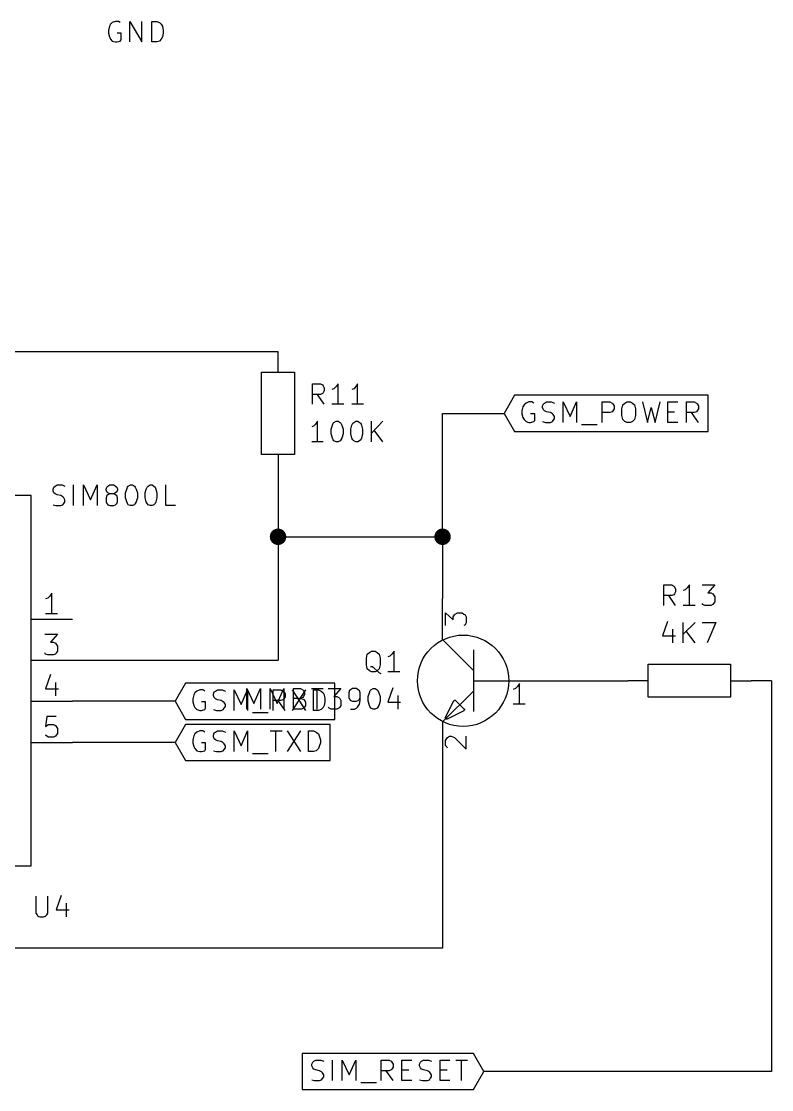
# Model space of a CAD drawing. Extents: x 10 to 410, y -287 to -10.
# Drawn here: x 271.2 to 317.5, y -158.6 to -92.6 of the extents above; entities that cross this region are included whole.
import ezdxf

# ---------------------------------------------------------------- set-up
doc = ezdxf.new("R2010")
doc.units = 0
doc.header["$MEASUREMENT"] = 0
for name, color, linetype in [('CYAN2', 4, 'CONTINUOUS'), ('GREEN2', 3, 'CONTINUOUS'), ('RED2', 1, 'CONTINUOUS')]:
    doc.layers.add(name, color=color, linetype=linetype)

msp = doc.modelspace()

# ---------------------------------------------------------------- linework, layer by layer
at = {"layer": 'CYAN2', "linetype": 'CONTINUOUS'}
for p, q in [((276.606, -92.9386), (276.555, -93.1926)), ((276.682, -92.8116), (276.606, -92.9386)), ((276.784, -92.71), (276.682, -92.8116)), ((276.987, -92.6338), (276.784, -92.71)), ((277.165, -92.6338), (276.987, -92.6338)), ((277.266, -92.71), (277.165, -92.6338)), ((277.876, -93.9038), (277.876, -92.6338)), ((277.876, -92.6338), (278.613, -93.9038)), ((278.613, -93.9038), (278.613, -92.6338)), ((279.222, -93.9038), (279.222, -92.6338)), ((279.222, -92.6338), (279.527, -92.6338)), ((279.527, -92.6338), (279.705, -92.71)), ((279.705, -92.71), (279.806, -92.8116)), ((279.806, -92.8116), (279.883, -92.9386)), ((279.883, -92.9386), (279.933, -93.1926)), ((276.555, -93.1926), (276.555, -93.3704)), ((276.555, -93.3704), (276.606, -93.599)), ((276.606, -93.599), (276.682, -93.726)), ((277.343, -93.3704), (277.089, -93.3704)), ((277.343, -93.7768), (277.343, -93.3704)), ((279.883, -93.599), (279.806, -93.726)), ((279.933, -93.3704), (279.883, -93.599)), ((279.933, -93.1926), (279.933, -93.3704)), ((276.682, -93.726), (276.784, -93.853)), ((276.784, -93.853), (276.987, -93.9038)), ((276.987, -93.9038), (277.089, -93.9038)), ((277.089, -93.9038), (277.266, -93.853)), ((277.266, -93.853), (277.343, -93.7768)), ((279.527, -93.9038), (279.222, -93.9038)), ((279.705, -93.853), (279.527, -93.9038)), ((279.806, -93.726), (279.705, -93.853)), ((289.154, -116.281), (289.154, -115.011)), ((289.154, -115.011), (289.636, -115.011)), ((289.636, -115.011), (289.763, -115.087)), ((289.763, -115.087), (289.814, -115.138)), ((289.814, -115.138), (289.865, -115.265)), ((289.865, -115.265), (289.865, -115.443)), ((290.474, -115.316), (290.347, -115.367)), ((290.601, -115.189), (290.474, -115.316)), ((290.728, -115.011), (290.601, -115.189)), ((290.728, -116.281), (290.728, -115.011)), ((291.694, -115.316), (291.567, -115.367)), ((291.821, -115.189), (291.694, -115.316)), ((291.922, -115.011), (291.821, -115.189)), ((291.922, -116.281), (291.922, -115.011)), ((289.636, -115.672), (289.154, -115.672)), ((289.865, -116.281), (289.458, -115.672)), ((289.763, -115.621), (289.636, -115.672)), ((289.814, -115.57), (289.763, -115.621)), ((289.865, -115.443), (289.814, -115.57)), ((291.084, -116.281), (290.347, -116.281)), ((292.303, -116.281), (291.567, -116.281)), ((289.458, -117.323), (289.331, -117.5)), ((289.458, -118.593), (289.458, -117.323)), ((290.424, -117.45), (290.474, -117.399)), ((290.474, -117.399), (290.601, -117.323)), ((290.601, -117.323), (290.728, -117.323)), ((290.728, -117.323), (290.855, -117.399)), ((290.855, -117.399), (290.906, -117.45)), ((291.643, -117.45), (291.694, -117.399)), ((291.694, -117.399), (291.821, -117.323)), ((291.821, -117.323), (291.948, -117.323)), ((291.948, -117.323), (292.049, -117.399)), ((292.049, -117.399), (292.125, -117.45)), ((292.786, -118.593), (292.786, -117.323)), ((293.497, -117.323), (292.786, -118.059)), ((289.204, -117.627), (289.103, -117.678)), ((289.331, -117.5), (289.204, -117.627)), ((290.297, -117.805), (290.373, -117.577)), ((290.297, -118.11), (290.297, -117.805)), ((290.373, -117.577), (290.424, -117.45)), ((290.906, -117.45), (290.957, -117.577)), ((290.957, -117.577), (291.033, -117.805)), ((291.033, -117.805), (291.033, -118.11)), ((291.516, -117.805), (291.567, -117.577)), ((291.516, -118.11), (291.516, -117.805)), ((291.567, -117.577), (291.643, -117.45)), ((292.125, -117.45), (292.176, -117.577)), ((292.176, -117.577), (292.227, -117.805)), ((292.227, -117.805), (292.227, -118.11)), ((293.497, -118.593), (292.964, -117.881)), ((289.814, -118.593), (289.103, -118.593)), ((290.373, -118.364), (290.297, -118.11)), ((290.424, -118.466), (290.373, -118.364)), ((290.474, -118.542), (290.424, -118.466)), ((290.601, -118.593), (290.474, -118.542)), ((290.728, -118.593), (290.601, -118.593)), ((290.855, -118.542), (290.728, -118.593)), ((290.906, -118.466), (290.855, -118.542)), ((290.957, -118.364), (290.906, -118.466)), ((291.033, -118.11), (290.957, -118.364)), ((291.567, -118.364), (291.516, -118.11)), ((291.643, -118.466), (291.567, -118.364)), ((291.694, -118.542), (291.643, -118.466)), ((291.821, -118.593), (291.694, -118.542)), ((291.948, -118.593), (291.821, -118.593)), ((292.049, -118.542), (291.948, -118.593)), ((292.125, -118.466), (292.049, -118.542)), ((292.176, -118.364), (292.125, -118.466)), ((292.227, -118.11), (292.176, -118.364)), ((273.177, -121.387), (273.253, -121.336)), ((273.253, -121.336), (273.38, -121.26)), ((273.38, -121.26), (273.685, -121.26)), ((273.685, -121.26), (273.863, -121.336)), ((274.396, -122.53), (274.396, -121.26)), ((275.006, -122.53), (275.006, -121.26)), ((275.006, -121.26), (275.438, -122.174)), ((275.438, -122.174), (275.844, -121.26)), ((275.844, -121.26), (275.844, -122.53)), ((276.454, -121.387), (276.504, -121.336)), ((276.504, -121.336), (276.631, -121.26)), ((276.631, -121.26), (276.885, -121.26)), ((276.885, -121.26), (276.987, -121.336)), ((276.987, -121.336), (277.063, -121.387)), ((277.724, -121.387), (277.774, -121.336)), ((277.774, -121.336), (277.901, -121.26)), ((277.901, -121.26), (278.028, -121.26)), ((278.028, -121.26), (278.155, -121.336)), ((278.155, -121.336), (278.206, -121.387)), ((278.943, -121.387), (278.994, -121.336)), ((278.994, -121.336), (279.121, -121.26)), ((279.121, -121.26), (279.248, -121.26)), ((279.248, -121.26), (279.349, -121.336)), ((279.349, -121.336), (279.425, -121.387)), ((280.086, -122.53), (280.086, -121.26)), ((273.126, -121.514), (273.177, -121.387)), ((273.126, -121.615), (273.126, -121.514)), ((273.177, -121.742), (273.126, -121.615)), ((273.253, -121.818), (273.177, -121.742)), ((273.38, -121.869), (273.253, -121.818)), ((273.609, -121.92), (273.38, -121.869)), ((273.736, -121.996), (273.609, -121.92)), ((273.787, -122.047), (273.736, -121.996)), ((276.403, -121.514), (276.454, -121.387)), ((276.403, -121.564), (276.403, -121.514)), ((276.454, -121.691), (276.403, -121.564)), ((276.454, -121.92), (276.403, -122.047)), ((276.504, -121.742), (276.454, -121.691)), ((276.504, -121.869), (276.454, -121.92)), ((276.631, -121.818), (276.504, -121.742)), ((276.631, -121.818), (276.504, -121.869)), ((276.885, -121.818), (276.631, -121.818)), ((276.987, -121.742), (276.885, -121.818)), ((276.987, -121.869), (276.885, -121.818)), ((277.063, -121.691), (276.987, -121.742)), ((277.063, -121.92), (276.987, -121.869)), ((277.063, -121.387), (277.114, -121.514)), ((277.114, -121.564), (277.063, -121.691)), ((277.114, -122.047), (277.063, -121.92)), ((277.114, -121.514), (277.114, -121.564)), ((277.597, -121.742), (277.673, -121.514)), ((277.597, -122.047), (277.597, -121.742)), ((277.673, -121.514), (277.724, -121.387)), ((278.206, -121.387), (278.257, -121.514)), ((278.257, -121.514), (278.333, -121.742)), ((278.333, -121.742), (278.333, -122.047)), ((278.816, -121.742), (278.867, -121.514)), ((278.816, -122.047), (278.816, -121.742)), ((278.867, -121.514), (278.943, -121.387)), ((279.425, -121.387), (279.476, -121.514)), ((279.476, -121.514), (279.527, -121.742)), ((279.527, -121.742), (279.527, -122.047)), ((273.126, -122.479), (273.304, -122.53)), ((273.304, -122.53), (273.609, -122.53)), ((273.609, -122.53), (273.736, -122.479)), ((273.736, -122.479), (273.787, -122.403)), ((273.863, -122.174), (273.787, -122.047)), ((273.787, -122.403), (273.863, -122.301)), ((273.863, -122.301), (273.863, -122.174)), ((276.403, -122.047), (276.403, -122.301)), ((276.403, -122.301), (276.454, -122.403)), ((276.454, -122.403), (276.504, -122.479)), ((276.504, -122.479), (276.631, -122.53)), ((276.631, -122.53), (276.885, -122.53)), ((276.885, -122.53), (276.987, -122.479)), ((276.987, -122.479), (277.063, -122.403)), ((277.063, -122.403), (277.114, -122.301)), ((277.114, -122.301), (277.114, -122.047)), ((277.673, -122.301), (277.597, -122.047)), ((277.724, -122.403), (277.673, -122.301)), ((277.774, -122.479), (277.724, -122.403)), ((277.901, -122.53), (277.774, -122.479)), ((278.028, -122.53), (277.901, -122.53)), ((278.155, -122.479), (278.028, -122.53)), ((278.206, -122.403), (278.155, -122.479)), ((278.257, -122.301), (278.206, -122.403)), ((278.333, -122.047), (278.257, -122.301)), ((278.867, -122.301), (278.816, -122.047)), ((278.943, -122.403), (278.867, -122.301)), ((278.994, -122.479), (278.943, -122.403)), ((279.121, -122.53), (278.994, -122.479)), ((279.248, -122.53), (279.121, -122.53)), ((279.349, -122.479), (279.248, -122.53)), ((279.425, -122.403), (279.349, -122.479)), ((279.476, -122.301), (279.425, -122.403)), ((279.527, -122.047), (279.476, -122.301)), ((280.695, -122.53), (280.086, -122.53)), ((310.845, -128.702), (310.845, -127.432)), ((310.845, -127.432), (311.328, -127.432)), ((311.328, -127.432), (311.455, -127.508)), ((311.455, -127.508), (311.506, -127.559)), ((311.506, -127.559), (311.556, -127.686)), ((311.556, -127.864), (311.506, -127.991)), ((311.556, -127.686), (311.556, -127.864)), ((312.166, -127.737), (312.039, -127.787)), ((312.293, -127.61), (312.166, -127.737)), ((312.42, -127.432), (312.293, -127.61)), ((312.42, -128.702), (312.42, -127.432)), ((313.207, -127.432), (313.995, -127.432)), ((313.995, -127.432), (313.563, -127.914)), ((313.563, -127.914), (313.741, -127.914)), ((313.741, -127.914), (313.868, -127.991)), ((311.328, -128.092), (310.845, -128.092)), ((311.556, -128.702), (311.15, -128.092)), ((311.455, -128.041), (311.328, -128.092)), ((311.506, -127.991), (311.455, -128.041)), ((313.258, -128.651), (313.207, -128.575)), ((313.868, -127.991), (313.919, -128.041)), ((313.919, -128.575), (313.868, -128.651)), ((313.919, -128.041), (313.995, -128.168)), ((313.995, -128.473), (313.919, -128.575)), ((313.995, -128.168), (313.995, -128.473)), ((312.776, -128.702), (312.039, -128.702)), ((313.385, -128.702), (313.258, -128.651)), ((313.741, -128.702), (313.385, -128.702)), ((313.868, -128.651), (313.741, -128.702)), ((311.074, -129.692), (310.769, -130.581)), ((312.039, -131.013), (312.039, -129.743)), ((312.776, -129.743), (312.039, -130.48)), ((313.207, -129.743), (314.046, -129.743)), ((314.046, -129.743), (313.512, -131.013)), ((310.769, -130.581), (311.556, -130.581)), ((311.379, -130.175), (311.379, -131.013)), ((312.776, -131.013), (312.242, -130.302)), ((292.481, -131.953), (292.532, -131.699)), ((292.532, -131.699), (292.659, -131.597)), ((292.659, -131.597), (292.786, -131.521)), ((292.786, -131.521), (293.014, -131.521)), ((293.014, -131.521), (293.141, -131.597)), ((293.141, -131.597), (293.268, -131.699)), ((293.268, -131.699), (293.319, -131.953)), ((293.929, -131.826), (293.802, -131.877)), ((294.056, -131.699), (293.929, -131.826)), ((294.183, -131.521), (294.056, -131.699)), ((294.183, -132.791), (294.183, -131.521)), ((292.481, -132.359), (292.481, -131.953)), ((292.532, -132.613), (292.481, -132.359)), ((292.837, -132.486), (292.735, -132.486)), ((292.964, -132.563), (292.837, -132.486)), ((293.141, -132.74), (292.964, -132.563)), ((293.319, -132.359), (293.268, -132.613)), ((293.319, -131.953), (293.319, -132.359)), ((292.659, -132.74), (292.532, -132.613)), ((292.786, -132.791), (292.659, -132.74)), ((293.014, -132.791), (292.786, -132.791)), ((293.141, -132.74), (293.014, -132.791)), ((293.268, -132.613), (293.141, -132.74)), ((293.268, -132.867), (293.141, -132.74)), ((293.395, -132.918), (293.268, -132.867)), ((294.538, -132.791), (293.802, -132.791)), ((285.09, -135.103), (285.09, -133.833)), ((285.09, -133.833), (285.521, -134.747)), ((285.521, -134.747), (285.928, -133.833)), ((285.928, -133.833), (285.928, -135.103)), ((286.537, -135.103), (286.537, -133.833)), ((286.537, -133.833), (286.969, -134.747)), ((286.969, -134.747), (287.376, -133.833)), ((287.376, -133.833), (287.376, -135.103)), ((287.985, -135.103), (287.985, -133.833)), ((287.985, -133.833), (288.417, -133.833)), ((288.417, -133.833), (288.544, -133.909)), ((289.077, -133.833), (289.814, -133.833)), ((289.433, -135.103), (289.433, -133.833)), ((290.119, -133.833), (290.906, -133.833)), ((290.906, -133.833), (290.474, -134.315)), ((291.617, -133.833), (291.49, -133.909)), ((291.871, -133.833), (291.617, -133.833)), ((291.973, -133.909), (291.871, -133.833)), ((292.76, -133.909), (292.887, -133.833)), ((292.887, -133.833), (293.014, -133.833)), ((293.014, -133.833), (293.141, -133.909)), ((294.107, -133.782), (293.802, -134.671)), ((288.417, -134.442), (287.985, -134.442)), ((288.544, -134.391), (288.417, -134.442)), ((288.417, -134.442), (288.595, -134.493)), ((288.544, -133.909), (288.595, -133.96)), ((288.595, -134.315), (288.544, -134.391)), ((288.595, -133.96), (288.646, -134.087)), ((288.646, -134.188), (288.595, -134.315)), ((288.595, -134.493), (288.646, -134.569)), ((288.646, -134.087), (288.646, -134.188)), ((290.474, -134.315), (290.652, -134.315)), ((290.652, -134.315), (290.779, -134.391)), ((290.779, -134.391), (290.83, -134.442)), ((290.83, -134.442), (290.906, -134.569)), ((291.44, -133.96), (291.389, -134.087)), ((291.389, -134.087), (291.389, -134.391)), ((291.389, -134.391), (291.44, -134.493)), ((291.49, -133.909), (291.44, -133.96)), ((291.44, -134.493), (291.49, -134.569)), ((292.049, -133.96), (291.973, -133.909)), ((291.973, -134.569), (292.049, -134.493)), ((292.1, -134.087), (292.049, -133.96)), ((292.049, -134.493), (292.1, -134.391)), ((292.1, -134.569), (292.1, -134.087)), ((292.583, -134.315), (292.659, -134.087)), ((292.583, -134.62), (292.583, -134.315)), ((292.659, -134.087), (292.71, -133.96)), ((292.71, -133.96), (292.76, -133.909)), ((293.141, -133.909), (293.192, -133.96)), ((293.192, -133.96), (293.243, -134.087)), ((293.243, -134.087), (293.319, -134.315)), ((293.319, -134.315), (293.319, -134.62)), ((294.411, -134.264), (294.411, -135.103)), ((288.468, -135.103), (287.985, -135.103)), ((288.595, -135.052), (288.468, -135.103)), ((288.646, -134.976), (288.595, -135.052)), ((288.646, -134.569), (288.722, -134.671)), ((288.722, -134.874), (288.646, -134.976)), ((288.722, -134.671), (288.722, -134.874)), ((290.17, -135.052), (290.119, -134.976)), ((290.297, -135.103), (290.17, -135.052)), ((290.652, -135.103), (290.297, -135.103)), ((290.779, -135.052), (290.652, -135.103)), ((290.83, -134.976), (290.779, -135.052)), ((290.906, -134.874), (290.83, -134.976)), ((290.906, -134.569), (290.906, -134.874)), ((291.49, -134.569), (291.617, -134.62)), ((291.49, -135.103), (291.744, -135.103)), ((291.617, -134.62), (291.871, -134.62)), ((291.744, -135.103), (291.871, -135.052)), ((291.871, -134.62), (291.973, -134.569)), ((291.871, -135.052), (291.922, -134.976)), ((291.922, -134.976), (292.049, -134.798)), ((292.049, -134.798), (292.1, -134.569)), ((292.659, -134.874), (292.583, -134.62)), ((292.71, -134.976), (292.659, -134.874)), ((292.76, -135.052), (292.71, -134.976)), ((292.887, -135.103), (292.76, -135.052)), ((293.014, -135.103), (292.887, -135.103)), ((293.141, -135.052), (293.014, -135.103)), ((293.192, -134.976), (293.141, -135.052)), ((293.243, -134.874), (293.192, -134.976)), ((293.319, -134.62), (293.243, -134.874)), ((293.802, -134.671), (294.589, -134.671)), ((272.059, -146.66), (272.059, -147.701)), ((272.796, -147.701), (272.796, -146.66)), ((273.634, -146.609), (273.329, -147.498)), ((273.939, -147.091), (273.939, -147.93)), ((272.059, -147.701), (272.136, -147.803)), ((272.745, -147.803), (272.796, -147.701)), ((273.329, -147.498), (274.117, -147.498)), ((272.136, -147.803), (272.186, -147.879)), ((272.186, -147.879), (272.313, -147.93)), ((272.313, -147.93), (272.542, -147.93)), ((272.542, -147.93), (272.669, -147.879)), ((272.669, -147.879), (272.745, -147.803))]:
    msp.add_line(p, q, dxfattribs=at)
at = {"layer": 'GREEN2', "linetype": 'CONTINUOUS'}
for p, q in [((287.02, -113.03), (265.43, -113.03)), ((297.18, -124.46), (297.18, -116.84)), ((297.18, -116.84), (300.99, -116.84)), ((287.02, -120.65), (287.02, -124.46)), ((287.02, -124.46), (297.18, -124.46)), ((287.02, -124.46), (287.02, -132.08)), ((297.18, -124.46), (297.18, -128.27)), ((274.32, -132.08), (287.02, -132.08)), ((304.8, -133.35), (308.61, -133.35)), ((317.5, -133.35), (316.23, -133.35)), ((317.5, -133.35), (317.5, -157.48)), ((280.67, -134.62), (274.32, -134.62)), ((280.67, -137.16), (274.32, -137.16)), ((297.18, -138.43), (297.18, -149.86)), ((297.18, -149.86), (265.43, -149.86)), ((317.5, -157.48), (299.72, -157.48))]:
    msp.add_line(p, q, dxfattribs=at)
at = {"layer": 'GREEN2', "const_width": 0.508}
for points in [[(286.766, -124.46, 1), (287.274, -124.46, 1)], [(296.926, -124.46, 1), (297.434, -124.46, 1)]]:
    msp.add_lwpolyline(points, format="xyb", close=True, dxfattribs=at)
at = {"layer": 'RED2', "linetype": 'CONTINUOUS'}
for p, q in [((287.02, -114.3), (287.02, -113.03)), ((286.004, -119.38), (286.004, -114.3)), ((286.004, -114.3), (288.036, -114.3)), ((288.036, -114.3), (288.036, -119.38)), ((301.625, -115.722), (300.99, -116.84)), ((313.588, -115.722), (301.625, -115.722)), ((313.588, -116.84), (313.588, -115.722)), ((302.133, -116.434), (302.082, -116.688)), ((302.082, -116.688), (302.082, -116.865)), ((302.209, -116.307), (302.133, -116.434)), ((302.336, -116.205), (302.209, -116.307)), ((302.514, -116.129), (302.336, -116.205)), ((302.692, -116.129), (302.514, -116.129)), ((302.819, -116.205), (302.692, -116.129)), ((303.352, -116.383), (303.403, -116.256)), ((303.352, -116.484), (303.352, -116.383)), ((303.403, -116.611), (303.352, -116.484)), ((303.403, -116.256), (303.479, -116.205)), ((303.479, -116.688), (303.403, -116.611)), ((303.479, -116.205), (303.606, -116.129)), ((303.606, -116.738), (303.479, -116.688)), ((303.606, -116.129), (303.886, -116.129)), ((303.835, -116.789), (303.606, -116.738)), ((303.886, -116.129), (304.089, -116.205)), ((304.622, -117.399), (304.622, -116.129)), ((304.622, -116.129), (305.054, -117.043)), ((305.054, -117.043), (305.46, -116.129)), ((305.46, -116.129), (305.46, -117.399)), ((307.035, -117.399), (307.035, -116.129)), ((307.035, -116.129), (307.518, -116.129)), ((307.518, -116.129), (307.645, -116.205)), ((307.645, -116.738), (307.518, -116.789)), ((307.645, -116.205), (307.696, -116.256)), ((307.696, -116.688), (307.645, -116.738)), ((307.696, -116.256), (307.772, -116.383)), ((307.772, -116.561), (307.696, -116.688)), ((307.772, -116.383), (307.772, -116.561)), ((308.254, -116.561), (308.305, -116.307)), ((308.254, -116.967), (308.254, -116.561)), ((308.305, -116.307), (308.432, -116.205)), ((308.432, -116.205), (308.559, -116.129)), ((308.559, -116.129), (308.788, -116.129)), ((308.788, -116.129), (308.915, -116.205)), ((308.915, -116.205), (309.042, -116.307)), ((309.042, -116.307), (309.093, -116.561)), ((309.093, -116.561), (309.093, -116.967)), ((309.524, -116.129), (309.829, -117.399)), ((309.829, -117.399), (310.058, -116.484)), ((310.058, -116.484), (310.312, -117.399)), ((310.312, -117.399), (310.617, -116.129)), ((311.099, -117.399), (311.099, -116.129)), ((311.099, -116.129), (311.709, -116.129)), ((311.099, -116.738), (311.506, -116.738)), ((312.242, -117.399), (312.242, -116.129)), ((312.242, -116.129), (312.725, -116.129)), ((312.725, -116.129), (312.852, -116.205)), ((312.852, -116.738), (312.725, -116.789)), ((312.852, -116.205), (312.903, -116.256)), ((312.903, -116.688), (312.852, -116.738)), ((312.903, -116.256), (312.979, -116.383)), ((312.979, -116.561), (312.903, -116.688)), ((312.979, -116.383), (312.979, -116.561)), ((300.99, -116.84), (301.625, -117.958)), ((302.082, -116.865), (302.133, -117.094)), ((302.133, -117.094), (302.209, -117.221)), ((302.209, -117.221), (302.336, -117.348)), ((302.336, -117.348), (302.514, -117.399)), ((302.514, -117.399), (302.616, -117.399)), ((302.87, -116.865), (302.616, -116.865)), ((302.616, -117.399), (302.819, -117.348)), ((302.819, -117.348), (302.87, -117.272)), ((302.87, -117.272), (302.87, -116.865)), ((303.352, -117.348), (303.53, -117.399)), ((303.53, -117.399), (303.835, -117.399)), ((303.962, -116.865), (303.835, -116.789)), ((303.835, -117.399), (303.962, -117.348)), ((304.013, -116.916), (303.962, -116.865)), ((303.962, -117.348), (304.013, -117.272)), ((304.089, -117.043), (304.013, -116.916)), ((304.013, -117.272), (304.089, -117.17)), ((304.089, -117.17), (304.089, -117.043)), ((307.518, -116.789), (307.035, -116.789)), ((308.305, -117.221), (308.254, -116.967)), ((308.432, -117.348), (308.305, -117.221)), ((308.559, -117.399), (308.432, -117.348)), ((308.788, -117.399), (308.559, -117.399)), ((308.915, -117.348), (308.788, -117.399)), ((309.042, -117.221), (308.915, -117.348)), ((309.093, -116.967), (309.042, -117.221)), ((311.709, -117.399), (311.099, -117.399)), ((312.725, -116.789), (312.242, -116.789)), ((312.979, -117.399), (312.547, -116.789)), ((313.588, -117.958), (313.588, -116.84)), ((301.625, -117.958), (313.588, -117.958)), ((305.765, -117.526), (306.73, -117.526)), ((288.036, -119.38), (286.004, -119.38)), ((287.02, -119.38), (287.02, -120.65)), ((271.78, -121.92), (257.81, -121.92)), ((271.78, -144.78), (271.78, -121.92)), ((273.05, -127.94), (272.923, -128.118)), ((273.05, -129.21), (273.05, -127.94)), ((272.796, -128.245), (272.669, -128.295)), ((272.923, -128.118), (272.796, -128.245)), ((297.18, -130.81), (297.18, -128.27)), ((273.406, -129.21), (272.669, -129.21)), ((297.358, -129.946), (297.358, -129.159)), ((297.358, -129.159), (297.84, -129.591)), ((297.84, -129.413), (297.917, -129.286)), ((297.917, -129.286), (297.967, -129.235)), ((297.967, -129.235), (298.094, -129.159)), ((298.094, -129.159), (298.399, -129.159)), ((298.399, -129.159), (298.501, -129.235)), ((298.501, -129.235), (298.577, -129.286)), ((298.577, -129.286), (298.628, -129.413)), ((271.78, -129.54), (274.32, -129.54)), ((297.84, -129.591), (297.84, -129.413)), ((298.577, -129.896), (298.501, -129.946)), ((298.628, -129.769), (298.577, -129.896)), ((298.628, -129.413), (298.628, -129.769)), ((272.618, -130.48), (273.406, -130.48)), ((273.406, -130.48), (272.974, -130.962)), ((272.974, -130.962), (273.152, -130.962)), ((273.152, -130.962), (273.279, -131.039)), ((273.279, -131.039), (273.329, -131.089)), ((273.329, -131.089), (273.406, -131.216)), ((273.406, -131.216), (273.406, -131.521)), ((299.085, -132.715), (297.18, -130.81)), ((272.669, -131.699), (272.618, -131.623)), ((272.796, -131.75), (272.669, -131.699)), ((273.152, -131.75), (272.796, -131.75)), ((273.279, -131.699), (273.152, -131.75)), ((273.329, -131.623), (273.279, -131.699)), ((273.406, -131.521), (273.329, -131.623)), ((299.085, -131.445), (299.085, -135.255)), ((271.78, -132.08), (274.32, -132.08)), ((309.88, -134.366), (309.88, -132.334)), ((309.88, -132.334), (314.96, -132.334)), ((314.96, -132.334), (314.96, -134.366)), ((272.974, -132.969), (272.669, -133.858)), ((272.669, -133.858), (273.456, -133.858)), ((273.279, -133.452), (273.279, -134.29)), ((281.305, -133.502), (280.67, -134.62)), ((290.525, -133.502), (281.305, -133.502)), ((290.525, -134.62), (290.525, -133.502)), ((299.085, -133.35), (304.8, -133.35)), ((301.676, -133.833), (301.549, -133.883)), ((301.803, -133.706), (301.676, -133.833)), ((301.93, -133.528), (301.803, -133.706)), ((301.93, -134.798), (301.93, -133.528)), ((309.88, -133.35), (308.61, -133.35)), ((314.96, -133.35), (316.23, -133.35)), ((281.813, -134.214), (281.762, -134.468)), ((281.762, -134.468), (281.762, -134.645)), ((281.889, -134.087), (281.813, -134.214)), ((282.016, -133.985), (281.889, -134.087)), ((282.194, -133.909), (282.016, -133.985)), ((282.372, -133.909), (282.194, -133.909)), ((282.499, -133.985), (282.372, -133.909)), ((283.032, -134.163), (283.083, -134.036)), ((283.032, -134.264), (283.032, -134.163)), ((283.083, -134.391), (283.032, -134.264)), ((283.083, -134.036), (283.159, -133.985)), ((283.159, -134.468), (283.083, -134.391)), ((283.159, -133.985), (283.286, -133.909)), ((283.286, -134.518), (283.159, -134.468)), ((283.286, -133.909), (283.566, -133.909)), ((283.515, -134.569), (283.286, -134.518)), ((283.566, -133.909), (283.769, -133.985)), ((284.302, -135.179), (284.302, -133.909)), ((284.302, -133.909), (284.734, -134.823)), ((284.734, -134.823), (285.14, -133.909)), ((285.14, -133.909), (285.14, -135.179)), ((286.715, -135.179), (286.715, -133.909)), ((286.715, -133.909), (287.198, -133.909)), ((287.198, -133.909), (287.325, -133.985)), ((287.325, -134.518), (287.198, -134.569)), ((287.325, -133.985), (287.376, -134.036)), ((287.376, -134.468), (287.325, -134.518)), ((287.376, -134.036), (287.452, -134.163)), ((287.452, -134.341), (287.376, -134.468)), ((287.452, -134.163), (287.452, -134.341)), ((287.884, -133.909), (288.722, -135.179)), ((288.722, -133.909), (287.884, -135.179)), ((289.204, -135.179), (289.204, -133.909)), ((289.204, -133.909), (289.509, -133.909)), ((289.509, -133.909), (289.687, -133.985)), ((289.687, -133.985), (289.814, -134.087)), ((289.814, -134.087), (289.865, -134.214)), ((289.865, -134.214), (289.916, -134.468)), ((289.916, -134.468), (289.916, -134.645)), ((299.085, -133.985), (297.18, -135.89)), ((297.891, -134.569), (297.917, -134.544)), ((297.917, -134.544), (297.967, -134.544)), ((297.967, -134.544), (298.501, -135.077)), ((314.96, -134.366), (309.88, -134.366)), ((271.78, -134.62), (274.32, -134.62)), ((280.67, -134.62), (281.305, -135.738)), ((281.762, -134.645), (281.813, -134.874)), ((281.813, -134.874), (281.889, -135.001)), ((281.889, -135.001), (282.016, -135.128)), ((282.016, -135.128), (282.194, -135.179)), ((282.194, -135.179), (282.296, -135.179)), ((282.55, -134.645), (282.296, -134.645)), ((282.296, -135.179), (282.499, -135.128)), ((282.499, -135.128), (282.55, -135.052)), ((282.55, -135.052), (282.55, -134.645)), ((283.032, -135.128), (283.21, -135.179)), ((283.21, -135.179), (283.515, -135.179)), ((283.642, -134.645), (283.515, -134.569)), ((283.515, -135.179), (283.642, -135.128)), ((283.693, -134.696), (283.642, -134.645)), ((283.642, -135.128), (283.693, -135.052)), ((283.769, -134.823), (283.693, -134.696)), ((283.693, -135.052), (283.769, -134.95)), ((283.769, -134.95), (283.769, -134.823)), ((287.198, -134.569), (286.715, -134.569)), ((287.452, -135.179), (287.02, -134.569)), ((289.509, -135.179), (289.204, -135.179)), ((289.687, -135.128), (289.509, -135.179)), ((289.814, -135.001), (289.687, -135.128)), ((289.865, -134.874), (289.814, -135.001)), ((289.916, -134.645), (289.865, -134.874)), ((290.525, -135.738), (290.525, -134.62)), ((297.358, -135.611), (297.866, -134.569)), ((298.501, -135.204), (297.459, -135.712)), ((297.866, -134.569), (297.891, -134.569)), ((298.501, -135.077), (298.526, -135.077)), ((298.526, -135.153), (298.501, -135.179)), ((298.501, -135.179), (298.501, -135.204)), ((298.526, -135.077), (298.526, -135.153)), ((302.285, -134.798), (301.549, -134.798)), ((272.745, -135.56), (272.669, -136.169)), ((273.329, -135.56), (272.745, -135.56)), ((281.305, -135.738), (290.525, -135.738)), ((285.445, -135.306), (286.41, -135.306)), ((297.358, -135.661), (297.358, -135.611)), ((297.409, -135.712), (297.358, -135.661)), ((297.459, -135.712), (297.409, -135.712)), ((272.669, -136.169), (272.745, -136.119)), ((272.745, -136.119), (272.847, -136.042)), ((272.847, -136.042), (273.152, -136.042)), ((273.152, -136.042), (273.279, -136.119)), ((273.279, -136.119), (273.329, -136.169)), ((273.329, -136.169), (273.406, -136.296)), ((273.406, -136.296), (273.406, -136.601)), ((281.305, -136.042), (280.67, -137.16)), ((290.246, -136.042), (281.305, -136.042)), ((282.016, -136.525), (281.889, -136.627)), ((282.194, -136.449), (282.016, -136.525)), ((282.372, -136.449), (282.194, -136.449)), ((282.499, -136.525), (282.372, -136.449)), ((283.083, -136.576), (283.159, -136.525)), ((283.159, -136.525), (283.286, -136.449)), ((283.286, -136.449), (283.566, -136.449)), ((283.566, -136.449), (283.769, -136.525)), ((284.302, -137.719), (284.302, -136.449)), ((284.302, -136.449), (284.734, -137.363)), ((284.734, -137.363), (285.14, -136.449)), ((285.14, -136.449), (285.14, -137.719)), ((286.537, -136.449), (287.274, -136.449)), ((286.893, -137.719), (286.893, -136.449)), ((287.579, -136.449), (288.417, -137.719)), ((288.417, -136.449), (287.579, -137.719)), ((288.9, -137.719), (288.9, -136.449)), ((288.9, -136.449), (289.204, -136.449)), ((289.204, -136.449), (289.382, -136.525)), ((289.382, -136.525), (289.509, -136.627)), ((290.246, -137.16), (290.246, -136.042)), ((297.18, -135.89), (297.18, -138.43)), ((271.78, -137.16), (274.32, -137.16)), ((272.745, -136.779), (272.669, -136.703)), ((272.847, -136.83), (272.745, -136.779)), ((273.152, -136.83), (272.847, -136.83)), ((273.279, -136.779), (273.152, -136.83)), ((273.329, -136.703), (273.279, -136.779)), ((273.406, -136.601), (273.329, -136.703)), ((280.67, -137.16), (281.305, -138.278)), ((281.813, -136.754), (281.762, -137.008)), ((281.762, -137.008), (281.762, -137.185)), ((281.762, -137.185), (281.813, -137.414)), ((281.889, -136.627), (281.813, -136.754)), ((282.55, -137.185), (282.296, -137.185)), ((282.55, -137.592), (282.55, -137.185)), ((283.032, -136.703), (283.083, -136.576)), ((283.032, -136.804), (283.032, -136.703)), ((283.083, -136.931), (283.032, -136.804)), ((283.159, -137.008), (283.083, -136.931)), ((283.286, -137.058), (283.159, -137.008)), ((283.515, -137.109), (283.286, -137.058)), ((283.642, -137.185), (283.515, -137.109)), ((283.693, -137.236), (283.642, -137.185)), ((289.509, -136.627), (289.56, -136.754)), ((289.56, -136.754), (289.636, -137.008)), ((289.636, -137.185), (289.56, -137.414)), ((289.636, -137.008), (289.636, -137.185)), ((290.246, -138.278), (290.246, -137.16)), ((297.358, -137.033), (297.434, -136.906)), ((297.358, -137.338), (297.358, -137.033)), ((297.434, -136.906), (297.485, -136.855)), ((297.485, -136.855), (297.612, -136.779)), ((297.612, -136.779), (297.713, -136.779)), ((297.713, -136.779), (297.917, -136.855)), ((297.917, -136.855), (298.628, -137.566)), ((298.628, -137.566), (298.628, -136.779)), ((281.813, -137.414), (281.889, -137.541)), ((281.889, -137.541), (282.016, -137.668)), ((282.016, -137.668), (282.194, -137.719)), ((282.194, -137.719), (282.296, -137.719)), ((282.296, -137.719), (282.499, -137.668)), ((282.499, -137.668), (282.55, -137.592)), ((283.032, -137.668), (283.21, -137.719)), ((283.21, -137.719), (283.515, -137.719)), ((283.515, -137.719), (283.642, -137.668)), ((283.642, -137.668), (283.693, -137.592)), ((283.769, -137.363), (283.693, -137.236)), ((283.693, -137.592), (283.769, -137.49)), ((283.769, -137.49), (283.769, -137.363)), ((285.445, -137.846), (286.41, -137.846)), ((289.204, -137.719), (288.9, -137.719)), ((289.382, -137.668), (289.204, -137.719)), ((289.509, -137.541), (289.382, -137.668)), ((289.56, -137.414), (289.509, -137.541)), ((297.434, -137.439), (297.358, -137.338)), ((297.485, -137.516), (297.434, -137.439)), ((281.305, -138.278), (290.246, -138.278)), ((257.81, -144.78), (271.78, -144.78)), ((299.085, -156.362), (288.519, -156.362)), ((288.519, -156.362), (288.519, -157.48)), ((289.103, -157.023), (289.179, -156.896)), ((289.179, -156.896), (289.23, -156.845)), ((289.23, -156.845), (289.357, -156.769)), ((289.357, -156.769), (289.662, -156.769)), ((289.662, -156.769), (289.839, -156.845)), ((290.373, -158.039), (290.373, -156.769)), ((290.982, -158.039), (290.982, -156.769)), ((290.982, -156.769), (291.414, -157.683)), ((291.414, -157.683), (291.821, -156.769)), ((291.821, -156.769), (291.821, -158.039)), ((293.395, -158.039), (293.395, -156.769)), ((293.395, -156.769), (293.878, -156.769)), ((293.878, -156.769), (294.005, -156.845)), ((294.005, -156.845), (294.056, -156.896)), ((294.056, -156.896), (294.132, -157.023)), ((294.665, -158.039), (294.665, -156.769)), ((294.665, -156.769), (295.275, -156.769)), ((295.758, -157.023), (295.808, -156.896)), ((295.808, -156.896), (295.885, -156.845)), ((295.885, -156.845), (296.012, -156.769)), ((296.012, -156.769), (296.316, -156.769)), ((296.316, -156.769), (296.494, -156.845)), ((297.028, -158.039), (297.028, -156.769)), ((297.028, -156.769), (297.637, -156.769)), ((297.993, -156.769), (298.729, -156.769)), ((298.348, -158.039), (298.348, -156.769)), ((299.72, -157.48), (299.085, -156.362)), ((288.519, -157.48), (288.519, -158.598)), ((289.103, -157.124), (289.103, -157.023)), ((289.179, -157.251), (289.103, -157.124)), ((289.23, -157.328), (289.179, -157.251)), ((289.357, -157.378), (289.23, -157.328)), ((289.585, -157.429), (289.357, -157.378)), ((289.712, -157.505), (289.585, -157.429)), ((289.763, -157.556), (289.712, -157.505)), ((289.839, -157.683), (289.763, -157.556)), ((293.878, -157.429), (293.395, -157.429)), ((294.132, -158.039), (293.7, -157.429)), ((294.005, -157.378), (293.878, -157.429)), ((294.056, -157.328), (294.005, -157.378)), ((294.132, -157.201), (294.056, -157.328)), ((294.132, -157.023), (294.132, -157.201)), ((294.665, -157.378), (295.097, -157.378)), ((295.758, -157.124), (295.758, -157.023)), ((295.808, -157.251), (295.758, -157.124)), ((295.885, -157.328), (295.808, -157.251)), ((296.012, -157.378), (295.885, -157.328)), ((296.24, -157.429), (296.012, -157.378)), ((296.367, -157.505), (296.24, -157.429)), ((296.418, -157.556), (296.367, -157.505)), ((296.494, -157.683), (296.418, -157.556)), ((297.028, -157.378), (297.459, -157.378)), ((299.085, -158.598), (299.72, -157.48)), ((289.103, -157.988), (289.281, -158.039)), ((289.281, -158.039), (289.585, -158.039)), ((289.585, -158.039), (289.712, -157.988)), ((289.712, -157.988), (289.763, -157.912)), ((289.763, -157.912), (289.839, -157.81)), ((289.839, -157.81), (289.839, -157.683)), ((292.125, -158.166), (293.091, -158.166)), ((295.275, -158.039), (294.665, -158.039)), ((295.758, -157.988), (295.935, -158.039)), ((295.935, -158.039), (296.24, -158.039)), ((296.24, -158.039), (296.367, -157.988)), ((296.367, -157.988), (296.418, -157.912)), ((296.418, -157.912), (296.494, -157.81)), ((296.494, -157.81), (296.494, -157.683)), ((297.637, -158.039), (297.028, -158.039)), ((288.519, -158.598), (299.085, -158.598))]:
    msp.add_line(p, q, dxfattribs=at)
at = {"layer": 'RED2'}
msp.add_circle((298.45, -133.35), 2.8194, dxfattribs=at)

doc.saveas('drawing.dxf')
